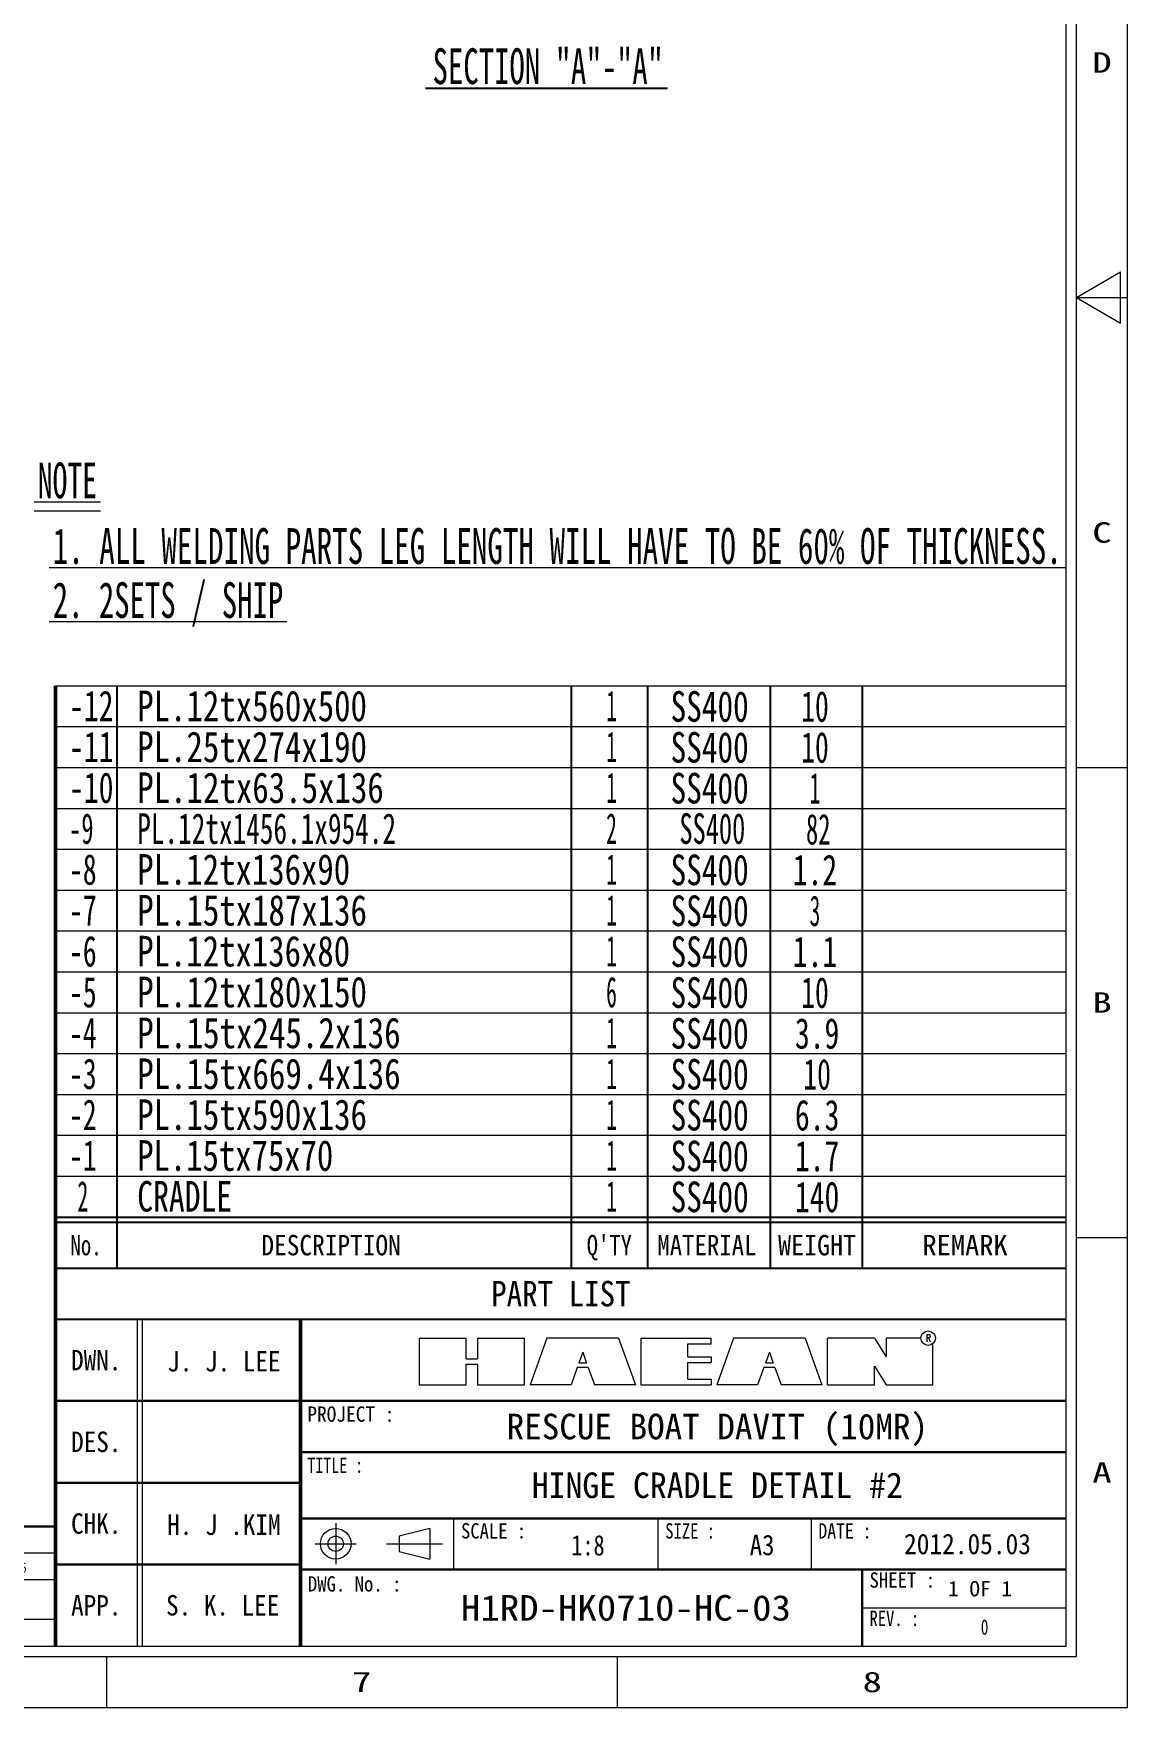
# Model space of a CAD drawing. Header units: millimetres. Extents: x -1604 to 1596, y -1101 to 1107.
# Drawn here: x 739 to 1596, y -1101 to 210 of the extents above; entities that cross this region are included whole.
import ezdxf
from ezdxf.enums import TextEntityAlignment as Align

# ---------------------------------------------------------------- set-up
doc = ezdxf.new("R2010")
doc.units = ezdxf.units.MM
doc.header["$LTSCALE"] = 8
doc.layers.add('ZUWAKU', color=7, linetype='Continuous')
doc.styles.add('FdaStyle0', font='', dxfattribs={"width": 0.633743, "height": 24})
doc.styles.add('FdaStyle1', font='txt.shx', dxfattribs={"width": 0.74, "height": 5.542167, "bigfont": 'bigfont'})
doc.styles.get('FdaStyle0').set_extended_font_data('굴림체')

# ---------------------------------------------------------------- blocks, each defined once
blk = doc.blocks.new('DC_GROUP_18')
at = {"color": 2, "lineweight": 13}
blk.add_line((751.1, -208.6), (1547.3, -208.6), dxfattribs=at)
at = {"color": 3, "style": 'FdaStyle0', "width": 0.641137}
blk.add_text('1. ALL WELDING PARTS LEG LENGTH WILL HAVE TO BE 60% OF THICKNESS.', height=28, dxfattribs=at).set_placement((753.9, -205.8), (1544.5, -205.8), align=Align.FIT)
blk = doc.blocks.new('DC_GROUP_19')
at = {"color": 2, "lineweight": 13}
for p, q in [((739.4, -157.2), (791.4, -157.2)), ((739.4, -164.2), (791.4, -164.2))]:
    blk.add_line(p, q, dxfattribs=at)
at = {"color": 3, "style": 'FdaStyle0', "width": 0.621429}
blk.add_text('NOTE', height=28, dxfattribs=at).set_placement((742.2, -154.4), (788.6, -154.4), align=Align.FIT)
blk = doc.blocks.new('DC_GROUP_127')
at = {"color": 2, "lineweight": 13}
blk.add_line((751.1, -250.9), (937.3, -250.9), dxfattribs=at)
at = {"color": 3, "style": 'FdaStyle0', "width": 0.633646}
blk.add_text('2. 2SETS / SHIP', height=28, dxfattribs=at).set_placement((753.9, -248.1), (934.5, -248.1), align=Align.FIT)
blk = doc.blocks.new('DC_GROUP_4')
at = {"layer": 'ZUWAKU', "color": 3, "lineweight": 13}
for p, q in [((1548, -1053.24), (1548, 1058.76)), ((-1556, -1053.24), (1548, -1053.24))]:
    blk.add_line(p, q, dxfattribs=at)
blk = doc.blocks.new('DC_GROUP_5')
at = {"layer": 'ZUWAKU', "color": 3, "lineweight": 13}
for p, q in [((1556, -1061.24), (1556, 1066.76)), ((-1564, -1061.24), (1556, -1061.24))]:
    blk.add_line(p, q, dxfattribs=at)
blk = doc.blocks.new('DC_GROUP_6')
at = {"layer": 'ZUWAKU', "color": 7, "lineweight": 13}
for p, q in [((1596, -1101.24), (1596, 1106.76)), ((-1604, -1101.24), (1596, -1101.24))]:
    blk.add_line(p, q, dxfattribs=at)
blk = doc.blocks.new('DC_GROUP_7')
at = {"layer": 'ZUWAKU', "color": 3, "lineweight": 13}
for p, q in [((1556, -1061.24), (1556, 1066.76)), ((-1564, -1061.24), (1556, -1061.24))]:
    blk.add_line(p, q, dxfattribs=at)
blk = doc.blocks.new('DC_GROUP_8')
at = {"layer": 'ZUWAKU', "color": 3, "lineweight": 13}
for p, q in [((1548, -1053.24), (1548, 1058.76)), ((-1556, -1053.24), (1548, -1053.24))]:
    blk.add_line(p, q, dxfattribs=at)
blk = doc.blocks.new('DC_GROUP_10')
at = {"layer": 'ZUWAKU', "color": 7, "lineweight": 18}
for p, q in [((1556, 2.8), (1590.6, 22.8)), ((1590.6, -17.2), (1590.6, 22.8)), ((1556, 2.8), (1590.6, -17.2))]:
    blk.add_line(p, q, dxfattribs=at)
blk = doc.blocks.new('DC_GROUP_2')
at = {"layer": 'ZUWAKU', "color": 7, "lineweight": 18}
for p, q in [((1556, 2.8), (1590.6, 22.8)), ((1590.6, -17.2), (1590.6, 22.8)), ((1556, 2.8), (1596, 2.8)), ((1556, 2.8), (1590.6, -17.2))]:
    blk.add_line(p, q, dxfattribs=at)
at = {"layer": 'ZUWAKU', "color": 3, "lineweight": 18}
for p, q in [((1556, -365.2), (1596, -365.2)), ((1556, -733.2), (1596, -733.2)), ((796, -1061.2), (796, -1101.2)), ((1196, -1061.2), (1196, -1101.2))]:
    blk.add_line(p, q, dxfattribs=at)
at = {"layer": 'ZUWAKU', "linetype": 'Continuous'}
for name in ['DC_GROUP_6', 'DC_GROUP_5', 'DC_GROUP_7', 'DC_GROUP_4', 'DC_GROUP_8', 'DC_GROUP_10']:
    blk.add_blockref(name, (0, 0), dxfattribs=at)
at = {"layer": 'ZUWAKU', "color": 3, "style": 'FdaStyle0'}
for s, width, p, p2 in [('D', 1.511226, (1568.4, 178.8), (1583.6, 178.8)), ('C', 1.494567, (1568.4, -189.2), (1583.6, -189.2)), ('B', 1.506429, (1568.4, -557.2), (1583.6, -557.2)), ('A', 1.425, (1568.4, -925.2), (1583.6, -925.2)), ('7', 1.437955, (988.4, -1089.2), (1003.6, -1089.2)), ('8', 1.485211, (1388.4, -1089.2), (1403.6, -1089.2))]:
    blk.add_text(s, height=16, dxfattribs=dict(at, width=width)).set_placement(p, p2, align=Align.FIT)
blk = doc.blocks.new('DC_GROUP_12')
at = {"layer": 'ZUWAKU', "color": 3, "lineweight": 30}
for p, q in [((756, -959.5), (-44, -959.5)), ((-44, -959.5), (-44, -1053.2))]:
    blk.add_line(p, q, dxfattribs=at)
at = {"layer": 'ZUWAKU', "color": 3, "lineweight": 20}
blk.add_line((-13.6, -1053.2), (-13.6, -959.5), dxfattribs=at)
at = {"layer": 'ZUWAKU', "color": 3, "lineweight": 15}
for p, q in [((65.7, -1040.5), (65.7, -959.5)), ((106.2, -980.3), (106.2, -959.5)), ((143.1, -980.3), (143.1, -959.5)), ((204.6, -1040.5), (204.6, -959.5)), ((274, -1040.5), (274, -959.5)), ((756, -980.3), (-13.6, -980.3)), ((343.5, -1040.5), (343.5, -980.3)), ((412.9, -1040.5), (412.9, -980.3)), ((482.4, -1040.5), (482.4, -980.3)), ((551.8, -1040.5), (551.8, -980.3)), ((621.3, -1040.5), (621.3, -980.3)), ((690.7, -1040.5), (690.7, -980.3)), ((756, -1001.2), (-13.6, -1001.2)), ((143.1, -1040.5), (143.1, -1001.2)), ((756, -1032.4), (-13.6, -1032.4))]:
    blk.add_line(p, q, dxfattribs=at)
at = {"layer": 'ZUWAKU', "color": 3, "style": 'FdaStyle0'}
for s, width, p, p2 in [('ANGULAR', 0.978612, (-12.4, -968.5), (24.6, -968.5)), ('±0˚30´', 0.839828, (67.4, -974.1), (104.9, -974.1)), ('±0˚20´', 0.839828, (108, -974.2), (145.4, -974.2)), ('±0˚10´', 0.839828, (153.3, -974.8), (190.7, -974.8)), ('±0˚5´', 0.82252, (224, -975.3), (256.2, -975.3)), ('NOMINAL DIMENSIONS CORRESPOND TO SHORTER SIDE OF THE ANGLE CONCERNED', 0.771757, (358.9, -974.2), (644.8, -974.2)), ('DEVIATIONS', 0.835524, (-12.4, -978.3), (32.9, -978.3)), ('WELDED', 0.985164, (-11.9, -990.5), (20, -990.5)), ('STRUCTURES', 0.972246, (-11.9, -1000), (40.8, -1000)), ('±2', 0.718921, (128.8, -995.6), (140.4, -995.6)), ('±3', 0.71964, (234.3, -995.6), (245.8, -995.6)), ('±4', 0.706215, (303.4, -995.6), (314.9, -995.6)), ('±6', 0.720361, (371.3, -995), (382.8, -995)), ('±8', 0.718921, (442.1, -995.6), (453.6, -995.6)), ('±10', 0.776793, (509.4, -995.6), (526, -995.6)), ('±12', 0.774765, (577.7, -995.6), (594.4, -995.6)), ('±14', 0.764503, (647.2, -995.6), (663.8, -995.6)), ('±16', 0.775922, (716.6, -995.6), (733.3, -995.6)), ('STRAIGHTNESS,', 0.901773, (-11.9, -1011.2), (50.1, -1011.2)), ('PARALLELISM', 0.884264, (-11.9, -1030.5), (40.8, -1030.5)), ('FLATNESS,', 0.888433, (-11.9, -1020.8), (29.8, -1020.8)), ('1', 0.77629, (99.7, -1022.8), (102.6, -1022.8)), ('1.5', 0.54694, (166.2, -1022.8), (175, -1022.8)), ('3', 0.585495, (238.6, -1022.8), (241.6, -1022.8)), ('4.5', 0.58696, (304.8, -1022.8), (314.2, -1022.8)), ('6', 0.545386, (377.6, -1022.8), (380.3, -1022.8)), ('8', 0.583662, (446.9, -1022.8), (449.9, -1022.8)), ('10', 0.628972, (514.5, -1022.8), (521.1, -1022.8)), ('12', 0.625636, (584, -1022.8), (590.6, -1022.8)), ('14', 0.628673, (653.3, -1022.8), (660.1, -1022.8)), ('16', 0.627538, (722.9, -1022.8), (729.5, -1022.8)), ('NOMINAL', 0.929837, (-12.4, -1042.1), (22.7, -1042.1)), ('DIMENSIONS', 0.906417, (-12.4, -1052), (36.7, -1052)), ('30', 0.68984, (62.1, -1051), (69.3, -1051)), ('120', 0.681364, (137.7, -1051), (148.6, -1051)), ('315', 0.720361, (198.8, -1051), (210.3, -1051)), ('1000', 0.70708, (266.5, -1051), (281.6, -1051)), ('2000', 0.736957, (335.6, -1051), (351.4, -1051)), ('4000', 0.736957, (405, -1051), (420.8, -1051)), ('8000', 0.736957, (474.5, -1051), (490.3, -1051)), ('12000', 0.72236, (542.4, -1051), (561.8, -1051)), ('16000', 0.72236, (611.8, -1051), (631.2, -1051)), ('20000', 0.746174, (680.9, -1051), (701, -1051))]:
    blk.add_text(s, height=8, dxfattribs=dict(at, width=width)).set_placement(p, p2, align=Align.FIT)
for s, width, p, p2 in [('TOLERANCES', 0.752253, (-30.7, -1029.5), (-30.7, -988.8)), ('UNSPECIFIED', 0.687669, (-17.8, -1029.9), (-17.8, -988.9))]:
    blk.add_text(s, height=8, rotation=90, dxfattribs=dict(at, width=width)).set_placement(p, p2, align=Align.FIT)
blk = doc.blocks.new('DC_GROUP_16')
at = {"layer": 'ZUWAKU', "color": 3, "lineweight": 13}
for p, q in [((1041, -812), (1041, -848.6)), ((1041, -812), (1077.7, -812)), ((1077.7, -828.1), (1077.7, -812)), ((1086.8, -812), (1086.8, -828.1)), ((1086.8, -812), (1123.5, -812)), ((1123.5, -848.6), (1123.5, -812)), ((1141, -812), (1127.9, -848.6)), ((1197.3, -812), (1141, -812)), ((1197.3, -812), (1210.4, -848.6)), ((1214.8, -812), (1214.8, -848.6)), ((1214.8, -812), (1269.7, -812)), ((1269.7, -816.4), (1269.7, -812)), ((1287.2, -812), (1274.1, -848.6)), ((1343.5, -812), (1287.2, -812)), ((1343.5, -812), (1356.6, -848.6)), ((1361, -848.6), (1361, -812)), ((1397.7, -812), (1361, -812)), ((1397.7, -812), (1406.8, -826.6)), ((1434.2, -812), (1406.8, -812)), ((1406.8, -812), (1406.8, -826.6)), ((1169.1, -823), (1166.1, -831.5)), ((1169.1, -823), (1172.2, -831.5)), ((1251.4, -816.4), (1269.7, -816.4)), ((1251.4, -826.6), (1251.4, -816.4)), ((1315.4, -823), (1312.4, -831.5)), ((1315.4, -823), (1318.4, -831.5)), ((1443.5, -848.6), (1443.5, -816.4)), ((1077.7, -828.1), (1086.8, -828.1)), ((1077.7, -848.6), (1077.7, -832.5)), ((1077.7, -832.5), (1086.8, -832.5)), ((1086.8, -832.5), (1086.8, -848.6)), ((1164.8, -835.1), (1160, -848.6)), ((1173.5, -835.1), (1164.8, -835.1)), ((1172.2, -831.5), (1166.1, -831.5)), ((1173.5, -835.1), (1178.3, -848.6)), ((1251.4, -826.6), (1269.7, -826.6)), ((1251.4, -844.2), (1251.4, -831)), ((1251.4, -831), (1269.7, -831)), ((1269.7, -826.6), (1269.7, -831)), ((1311, -835.1), (1306.2, -848.6)), ((1319.7, -835.1), (1311, -835.1)), ((1318.4, -831.5), (1312.4, -831.5)), ((1319.7, -835.1), (1324.5, -848.6)), ((1397.7, -848.6), (1397.7, -834)), ((1397.7, -834), (1406.8, -848.6)), ((1041, -848.6), (1077.7, -848.6)), ((1086.8, -848.6), (1123.5, -848.6)), ((1160, -848.6), (1127.9, -848.6)), ((1178.3, -848.5), (1178.3, -848.6)), ((1210.4, -848.6), (1178.3, -848.6)), ((1214.8, -848.6), (1269.7, -848.6)), ((1251.4, -844.2), (1269.7, -844.2)), ((1269.7, -844.2), (1269.7, -848.6)), ((1306.2, -848.6), (1274.1, -848.6)), ((1324.5, -848.5), (1324.6, -848.6)), ((1356.6, -848.6), (1324.5, -848.6)), ((1361, -848.6), (1397.7, -848.6)), ((1406.8, -848.6), (1443.5, -848.6)), ((1406.8, -848.6), (1406.8, -848.6)), ((1443.5, -848.6), (1443.5, -848.6))]:
    blk.add_line(p, q, dxfattribs=at)
blk.add_circle((1439.8, -812), 5.66, dxfattribs=at)
at = {"layer": 'ZUWAKU', "color": 3, "style": 'FdaStyle1', "width": 0.863333}
blk.add_text('R', height=5.54, dxfattribs=at).set_placement((1437.9, -814.8), (1442, -814.8), align=Align.FIT)

msp = doc.modelspace()

# ---------------------------------------------------------------- linework, layer by layer
at = {"color": 4}
msp.add_line((1045.9, 166.6), (1235.5, 166.6), dxfattribs=at)
at = {"layer": 'ZUWAKU', "color": 4, "lineweight": 13}
for p, q in [((756, -301.2), (1548, -301.2)), ((756, -333.2), (1548, -333.2)), ((756, -365.2), (1548, -365.2)), ((756, -397.2), (1548, -397.2)), ((756, -429.2), (1548, -429.2)), ((756, -461.2), (1548, -461.2)), ((756, -493.2), (1548, -493.2)), ((756, -525.2), (1548, -525.2)), ((756, -557.2), (1548, -557.2)), ((756, -589.2), (1548, -589.2)), ((756, -621.2), (1548, -621.2)), ((756, -653.2), (1548, -653.2)), ((756, -685.2), (1548, -685.2))]:
    msp.add_line(p, q, dxfattribs=at)
at = {"layer": 'ZUWAKU', "color": 4, "lineweight": 50}
for p, q in [((756, -301.2), (756, -333.2)), ((756, -333.2), (756, -365.2)), ((756, -365.2), (756, -397.2)), ((756, -397.2), (756, -429.2)), ((756, -429.2), (756, -461.2)), ((756, -461.2), (756, -493.2)), ((756, -493.2), (756, -525.2)), ((756, -525.2), (756, -557.2)), ((756, -557.2), (756, -589.2)), ((756, -589.2), (756, -621.2)), ((756, -621.2), (756, -653.2)), ((756, -653.2), (756, -685.2)), ((756, -685.2), (756, -717.2))]:
    msp.add_line(p, q, dxfattribs=at)
at = {"layer": 'ZUWAKU', "color": 4, "lineweight": 25}
for p, q in [((804, -301.2), (804, -333.2)), ((1160, -301.2), (1160, -333.2)), ((1220, -301.2), (1220, -333.2)), ((1316, -301.2), (1316, -333.2)), ((1388, -301.2), (1388, -333.2)), ((804, -333.2), (804, -365.2)), ((1160, -333.2), (1160, -365.2)), ((1220, -333.2), (1220, -365.2)), ((1316, -333.2), (1316, -365.2)), ((1388, -333.2), (1388, -365.2)), ((804, -365.2), (804, -397.2)), ((1160, -365.2), (1160, -397.2)), ((1220, -365.2), (1220, -397.2)), ((1316, -365.2), (1316, -397.2)), ((1388, -365.2), (1388, -397.2)), ((804, -397.2), (804, -429.2)), ((1160, -397.2), (1160, -429.2)), ((1220, -397.2), (1220, -429.2)), ((1316, -397.2), (1316, -429.2)), ((1388, -397.2), (1388, -429.2)), ((804, -429.2), (804, -461.2)), ((1160, -429.2), (1160, -461.2)), ((1220, -429.2), (1220, -461.2)), ((1316, -429.2), (1316, -461.2)), ((1388, -429.2), (1388, -461.2)), ((804, -461.2), (804, -493.2)), ((1160, -461.2), (1160, -493.2)), ((1220, -461.2), (1220, -493.2)), ((1316, -461.2), (1316, -493.2)), ((1388, -461.2), (1388, -493.2)), ((804, -493.2), (804, -525.2)), ((1160, -493.2), (1160, -525.2)), ((1220, -493.2), (1220, -525.2)), ((1316, -493.2), (1316, -525.2)), ((1388, -493.2), (1388, -525.2)), ((804, -525.2), (804, -557.2)), ((1160, -525.2), (1160, -557.2)), ((1220, -525.2), (1220, -557.2)), ((1316, -525.2), (1316, -557.2)), ((1388, -525.2), (1388, -557.2)), ((804, -557.2), (804, -589.2)), ((1160, -557.2), (1160, -589.2)), ((1220, -557.2), (1220, -589.2)), ((1316, -557.2), (1316, -589.2)), ((1388, -557.2), (1388, -589.2)), ((804, -589.2), (804, -621.2)), ((1160, -589.2), (1160, -621.2)), ((1220, -589.2), (1220, -621.2)), ((1316, -589.2), (1316, -621.2)), ((1388, -589.2), (1388, -621.2)), ((804, -621.2), (804, -653.2)), ((1160, -621.2), (1160, -653.2)), ((1220, -621.2), (1220, -653.2)), ((1316, -621.2), (1316, -653.2)), ((1388, -621.2), (1388, -653.2)), ((804, -653.2), (804, -685.2)), ((1160, -653.2), (1160, -685.2)), ((1220, -653.2), (1220, -685.2)), ((1316, -653.2), (1316, -685.2)), ((1388, -653.2), (1388, -685.2)), ((804, -685.2), (804, -717.2)), ((1160, -685.2), (1160, -717.2)), ((1220, -685.2), (1220, -717.2)), ((1316, -685.2), (1316, -717.2)), ((1388, -685.2), (1388, -717.2))]:
    msp.add_line(p, q, dxfattribs=at)
at = {"layer": 'ZUWAKU', "color": 3, "lineweight": 25}
for p, q in [((756, -717.2), (1548, -717.2)), ((804, -717.2), (804, -757.2)), ((1160, -717.2), (1160, -757.2)), ((1220, -717.2), (1220, -757.2)), ((1316, -717.2), (1316, -757.2)), ((1388, -717.2), (1388, -757.2)), ((756, -721.2), (1548, -721.2)), ((756, -757.2), (1548, -757.2)), ((756, -797.2), (1548, -797.2))]:
    msp.add_line(p, q, dxfattribs=at)
at = {"layer": 'ZUWAKU', "color": 3, "lineweight": 50}
for p, q in [((756, -797.2), (756, -717.2)), ((756, -1053.2), (756, -797.2)), ((948, -1053.2), (948, -797.2))]:
    msp.add_line(p, q, dxfattribs=at)
at = {"layer": 'ZUWAKU', "color": 3, "lineweight": 15}
for p, q in [((820, -797.2), (820, -1053.2)), ((824, -797.2), (824, -1053.2)), ((1068, -953.2), (1068, -993.2)), ((1228, -953.2), (1228, -993.2)), ((1348, -953.2), (1348, -993.2)), ((975.6, -957), (975.6, -989)), ((1049.3, -961), (1025.3, -967)), ((1025.3, -967), (1025.3, -979)), ((1025.3, -967), (1025.3, -979)), ((1049.3, -961), (1049.3, -985)), ((959.6, -973), (991.6, -973)), ((1015.3, -973), (1059.3, -973)), ((1025.3, -979), (1049.3, -985)), ((1388, -1023.2), (1548, -1023.2))]:
    msp.add_line(p, q, dxfattribs=at)
at = {"layer": 'ZUWAKU', "color": 3, "lineweight": 30}
for p, q in [((756, -861.2), (948, -861.2)), ((948, -861.2), (1548, -861.2)), ((948, -901.2), (1548, -901.2)), ((756, -925.2), (948, -925.2)), ((948, -953.2), (1548, -953.2)), ((756, -989.2), (948, -989.2)), ((948, -993.2), (1548, -993.2)), ((1388, -993.2), (1388, -1053.2))]:
    msp.add_line(p, q, dxfattribs=at)
at = {"layer": 'ZUWAKU', "color": 3, "lineweight": 15}
for radius in [12, 6]:
    msp.add_circle((975.6, -973), radius, dxfattribs=at)

# ---------------------------------------------------------------- block references
at = {"linetype": 'Continuous'}
for name in ['DC_GROUP_19', 'DC_GROUP_18', 'DC_GROUP_127']:
    msp.add_blockref(name, (0, 0), dxfattribs=at)
at = {"layer": 'ZUWAKU', "linetype": 'Continuous'}
for name in ['DC_GROUP_2', 'DC_GROUP_16', 'DC_GROUP_12']:
    msp.add_blockref(name, (0, 0), dxfattribs=at)

# ---------------------------------------------------------------- texts
at = {"color": 3, "style": 'FdaStyle0', "width": 0.644484}
msp.add_text('SECTION "A"-"A"', height=28, dxfattribs=at).set_placement((1051.5, 169.9), (1232.1, 169.9), align=Align.FIT)
at = {"layer": 'ZUWAKU', "color": 3, "style": 'FdaStyle0'}
for s, height, width, p, p2 in [('-12', 24, 0.723913, (766.7, -329), (801.5, -329)), ('PL.12tx560x500', 24, 0.789931, (820.1, -329), (1000.1, -329)), ('1', 24, 0.745522, (1187.5, -329), (1195.9, -329)), ('SS400', 24, 0.759073, (1238, -329.4), (1299.2, -329.4)), ('10', 24, 0.684768, (1340.3, -329.4), (1361.9, -329.4)), ('-11', 24, 0.791125, (766.7, -361), (801.5, -361)), ('PL.25tx274x190', 24, 0.789931, (820.1, -361), (1000.1, -361)), ('1', 24, 0.745522, (1187.5, -361), (1195.9, -361)), ('SS400', 24, 0.759073, (1238, -361.4), (1299.2, -361.4)), ('10', 24, 0.684768, (1340.3, -361.4), (1361.9, -361.4)), ('-10', 24, 0.726454, (766.7, -393), (801.5, -393)), ('PL.12tx63.5x136', 24, 0.79083, (820.1, -393), (1013.3, -393)), ('1', 24, 0.745522, (1187.5, -393), (1195.9, -393)), ('SS400', 24, 0.759073, (1238, -393.4), (1299.2, -393.4)), ('1', 24, 0.745522, (1346.9, -393.4), (1355.3, -393.4)), ('-9', 24, 0.606373, (766.7, -425), (785.9, -425)), ('PL.12tx1456.1x954.2', 24, 0.654536, (820.1, -425), (1022.9, -425)), ('2', 24, 0.547183, (1187.5, -425), (1195.9, -425)), ('SS400', 24, 0.640003, (1244.9, -425), (1296.5, -425)), ('82', 24, 0.605455, (1344.1, -425.5), (1363.3, -425.5)), ('-8', 24, 0.681136, (766.7, -457), (788.3, -457)), ('PL.12tx136x90', 24, 0.788624, (820.1, -457), (986.9, -457)), ('1', 24, 0.745522, (1187.5, -457), (1195.9, -457)), ('SS400', 24, 0.759073, (1238, -457.4), (1299.2, -457.4)), ('1.2', 24, 0.723913, (1333.7, -457.4), (1368.5, -457.4)), ('-7', 24, 0.67047, (766.7, -489), (788.3, -489)), ('PL.15tx187x136', 24, 0.789682, (820.1, -489), (1000.1, -489)), ('1', 24, 0.745522, (1187.5, -489), (1195.9, -489)), ('SS400', 24, 0.759073, (1238, -489.4), (1299.2, -489.4)), ('3', 24, 0.548901, (1346.9, -489.4), (1355.3, -489.4)), ('-6', 24, 0.683207, (766.7, -521), (788.3, -521)), ('PL.12tx136x80', 24, 0.788624, (820.1, -521), (986.9, -521)), ('1', 24, 0.745522, (1187.5, -521), (1195.9, -521)), ('SS400', 24, 0.759073, (1238, -521.4), (1299.2, -521.4)), ('1.1', 24, 0.791125, (1333.7, -521.4), (1368.5, -521.4)), ('-5', 24, 0.683207, (766.7, -553), (788.3, -553)), ('PL.12tx180x150', 24, 0.789931, (820.1, -553), (1000.1, -553)), ('6', 24, 0.55063, (1187.5, -553), (1195.9, -553)), ('SS400', 24, 0.759073, (1238, -553.4), (1299.2, -553.4)), ('10', 24, 0.684768, (1340.3, -553.4), (1361.9, -553.4)), ('-4', 24, 0.663053, (766.7, -585), (788.3, -585)), ('PL.15tx245.2x136', 24, 0.791834, (820.1, -585), (1026.5, -585)), ('1', 24, 0.745522, (1187.5, -585), (1195.9, -585)), ('SS400', 24, 0.759073, (1238, -585.4), (1299.2, -585.4)), ('3.9', 24, 0.724637, (1335.4, -585.4), (1370.2, -585.4)), ('-3', 24, 0.68217, (766.7, -617), (788.3, -617)), ('PL.15tx669.4x136', 24, 0.791834, (820.1, -617), (1026.5, -617)), ('1', 24, 0.745522, (1187.5, -617), (1195.9, -617)), ('SS400', 24, 0.759073, (1238, -617.4), (1299.2, -617.4)), ('10', 24, 0.684768, (1342, -617.4), (1363.6, -617.4)), ('-2', 24, 0.681136, (766.7, -649), (788.3, -649)), ('PL.15tx590x136', 24, 0.789682, (820.1, -649), (1000.1, -649)), ('1', 24, 0.745522, (1187.5, -649), (1195.9, -649)), ('SS400', 24, 0.759073, (1238, -649.4), (1299.2, -649.4)), ('6.3', 24, 0.724637, (1335.4, -649.4), (1370.2, -649.4)), ('-1', 24, 0.781826, (766.7, -681), (788.3, -681)), ('PL.15tx75x70', 24, 0.787098, (820.1, -681), (973.7, -681)), ('1', 24, 0.745522, (1187.5, -681), (1195.9, -681)), ('SS400', 24, 0.759073, (1238, -681.4), (1299.2, -681.4)), ('1.7', 24, 0.716395, (1335.4, -681.4), (1370.2, -681.4)), ('2', 24, 0.547183, (773.3, -713), (781.7, -713)), ('CRADLE', 24, 0.769225, (820.1, -713), (894.5, -713)), ('1', 24, 0.745522, (1187.5, -713), (1195.9, -713)), ('SS400', 24, 0.759073, (1238, -713.4), (1299.2, -713.4)), ('140', 24, 0.726454, (1335.4, -713.4), (1370.2, -713.4)), ('No.', 16, 0.864813, (767.7, -747.2), (792.3, -747.2)), ('DESCRIPTION', 16, 0.920023, (917.4, -747.2), (1026.6, -747.2)), ("Q'TY", 16, 0.819893, (1172.3, -747.2), (1207.7, -747.2)), ('MATERIAL', 16, 0.899238, (1227.6, -747.2), (1305.3, -747.2)), ('WEIGHT', 16, 0.940066, (1322.2, -747.2), (1383.3, -747.2)), ('REMARK', 16, 1.031478, (1435.3, -747.2), (1502.1, -747.2)), ('PART LIST', 20, 0.894302, (1097.4, -787.2), (1206.6, -787.2)), ('DWN.', 16, 1.002779, (768.3, -837.2), (807.7, -837.2)), ('J. J. LEE', 16, 0.912687, (843.6, -838.1), (932.4, -838.1)), ('PROJECT :', 12, 0.96807, (953.4, -877.5), (1021.6, -877.5)), ('RESCUE BOAT DAVIT (10MR)', 20, 1.021664, (1109.5, -891.2), (1439.7, -891.2)), ('DES.', 16, 1.002779, (768.3, -901.2), (807.7, -901.2)), ('TITLE :', 12, 0.809074, (953.4, -917.5), (997.1, -917.5)), ('HINGE CRADLE DETAIL #2', 20, 0.971967, (1129.2, -937.2), (1420, -937.2)), ('CHK.', 16, 1.002779, (768.3, -965.2), (807.7, -965.2)), ('H. J .KIM', 16, 0.911786, (843.6, -966.1), (932.4, -966.1)), ('SCALE :', 12, 0.94392, (1073.8, -968.9), (1124.8, -968.9)), ('SIZE :', 12, 0.850603, (1233.8, -968.9), (1272.8, -968.9)), ('1:8', 16, 0.815739, (1160.2, -982.2), (1186.3, -982.2)), ('A3', 16, 0.920388, (1300, -982), (1319.4, -982)), ('DATE :', 12, 0.906686, (1353.8, -968.9), (1395.4, -968.9)), ('2012.05.03', 16, 0.917539, (1420.9, -981.2), (1520.3, -981.2)), ('SHEET :', 12, 0.951852, (1393.8, -1007.4), (1445.2, -1007.4)), ('DWG. No. :', 12, 0.932737, (953.8, -1010.4), (1027.1, -1010.4)), ('1 OF 1', 12, 1.077541, (1455.4, -1014.2), (1505.5, -1014.2)), ('APP.', 16, 1.002779, (768.3, -1029.2), (807.7, -1029.2)), ('S. K. LEE', 16, 0.912687, (842.7, -1029.2), (931.4, -1029.2)), ('H1RD-HK0710-HC-03', 20, 1.120195, (1073.7, -1033.2), (1332.3, -1033.2)), ('REV. :', 12, 0.850603, (1393.8, -1037.4), (1432.8, -1037.4)), ('0', 12, 0.790348, (1481, -1044.2), (1487, -1044.2))]:
    msp.add_text(s, height=height, dxfattribs=dict(at, width=width)).set_placement(p, p2, align=Align.FIT)

doc.saveas('drawing.dxf')
